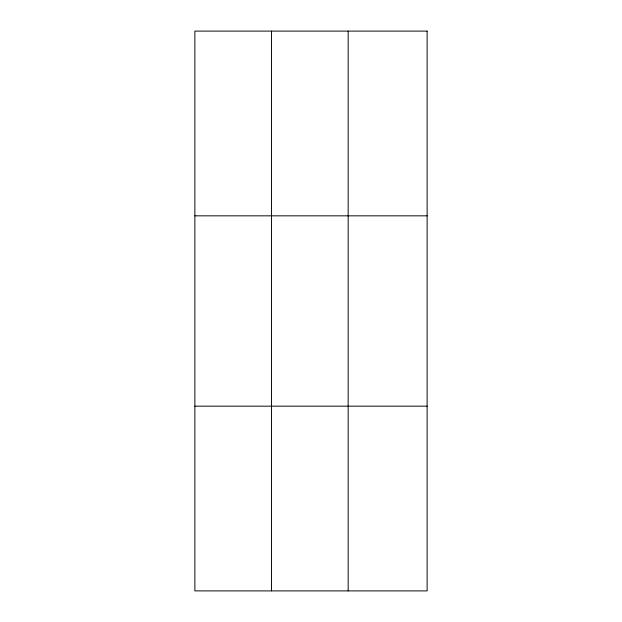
<?xml version="1.0" encoding="UTF-8"?>
<svg xmlns="http://www.w3.org/2000/svg" width="622" height="622" viewBox="0 0 622 622"><rect width="100%" height="100%" fill="white"/><g stroke="black" fill="none" stroke-linecap="round" stroke-linejoin="round"><path stroke-width="0.93" d="M271.519 31.1L271.519 590.9M348.164 31.1L348.164 590.9M194.873 215.834L427.127 215.834M194.873 406.166L427.127 406.166M427.127 31.1L427.127 590.9L194.873 590.9L194.873 31.1L427.127 31.1"/></g></svg>
